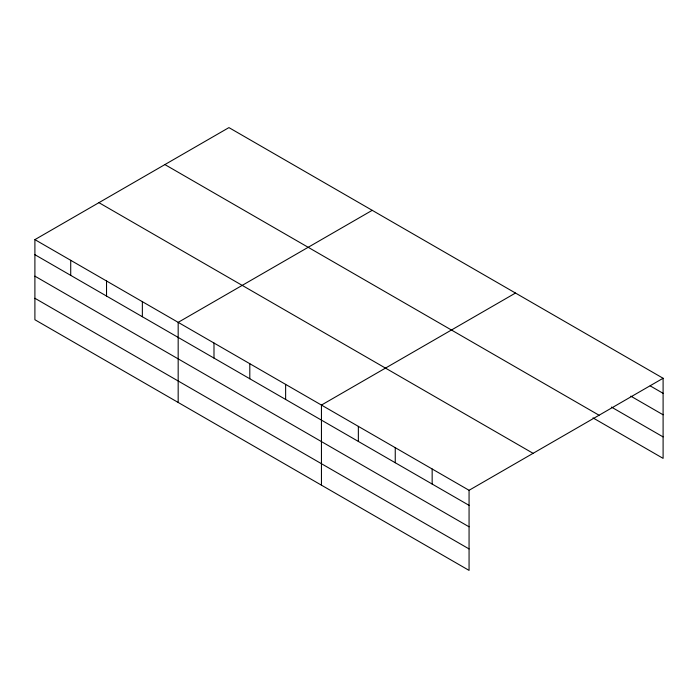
<?xml version="1.0" encoding="UTF-8"?>
<svg xmlns="http://www.w3.org/2000/svg" width="698" height="698" viewBox="0 0 698 698"><rect width="100%" height="100%" fill="white"/><g stroke="black" fill="none" stroke-linecap="round" stroke-linejoin="round"><path stroke-width="1.05" d="M469.065 526.816L469.065 490.293L34.9 239.632L34.9 319.736L469.065 570.397L469.065 526.816L34.9 276.155M592.986 417.884L663.1 458.368L663.1 378.264L228.935 127.603L34.9 239.632M372.209 210.325L178.173 322.354L178.173 402.449M515.482 293.047L321.446 405.067L321.446 485.171M469.065 490.293L663.1 378.264M650.187 385.872L663.1 393.323M630.809 396.15L663.1 414.786M611.431 407.074L663.1 436.904M164.903 164.58L599.067 415.24M98.933 202.664L533.098 453.325M34.9 254.691L469.065 505.352M34.9 298.273L469.065 548.933M432.158 468.986L432.158 484.046M395.251 447.68L395.251 462.739M358.353 426.373L358.353 441.433M285.63 384.389L285.63 399.448M249.805 363.71L249.805 378.77M213.989 343.032L213.989 358.091M142.357 301.676L142.357 316.735M106.532 280.997L106.532 296.057M70.716 260.31L70.716 275.378"/></g></svg>
